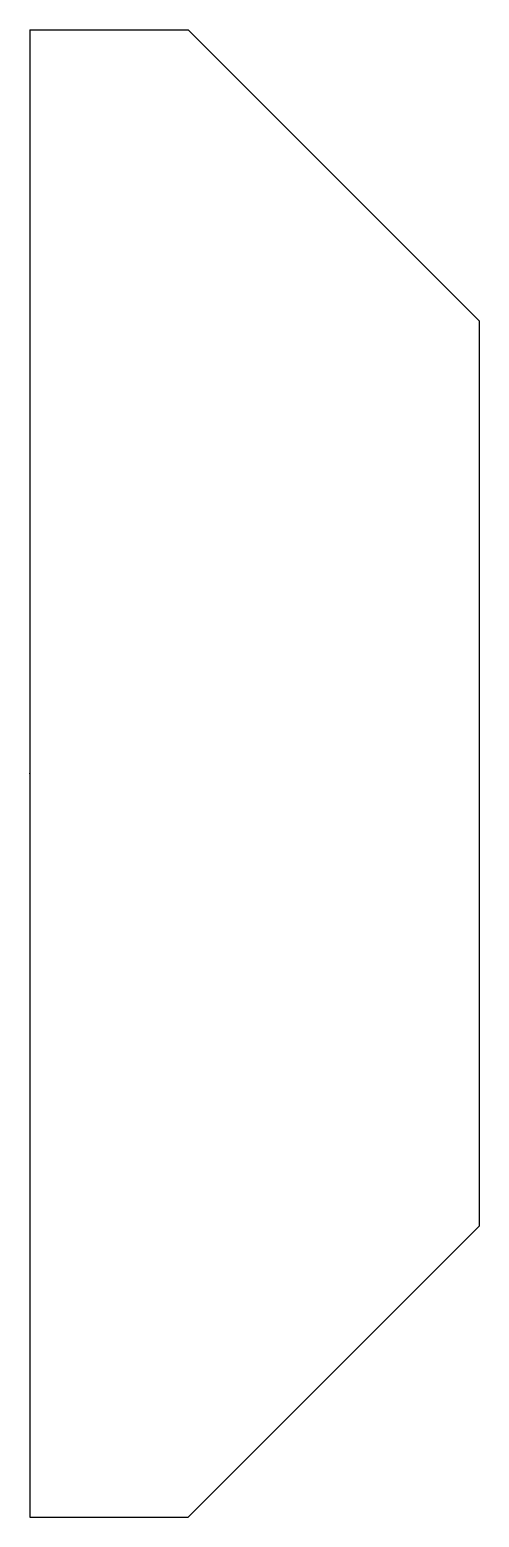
# Model space of a CAD drawing. Header units: millimetres. Extents: x 0 to 14.2, y -23.5 to 23.5.
import ezdxf

# ---------------------------------------------------------------- set-up
doc = ezdxf.new("R2010")
doc.units = ezdxf.units.MM
doc.header["$PDSIZE"] = -1

msp = doc.modelspace()

# ---------------------------------------------------------------- linework, layer by layer
at = {"color": 7, "linetype": 'Continuous'}
for p, q in [((0, 23.5), (0, -23.5)), ((0, 23.5), (5, 23.5)), ((5, 23.5), (14.192, 14.308)), ((14.192, 14.308), (14.192, -14.308)), ((5, -23.5), (14.192, -14.308)), ((0, -23.5), (5, -23.5))]:
    msp.add_line(p, q, dxfattribs=at)
msp.add_point((0, 0), dxfattribs=at)

doc.saveas('drawing.dxf')
